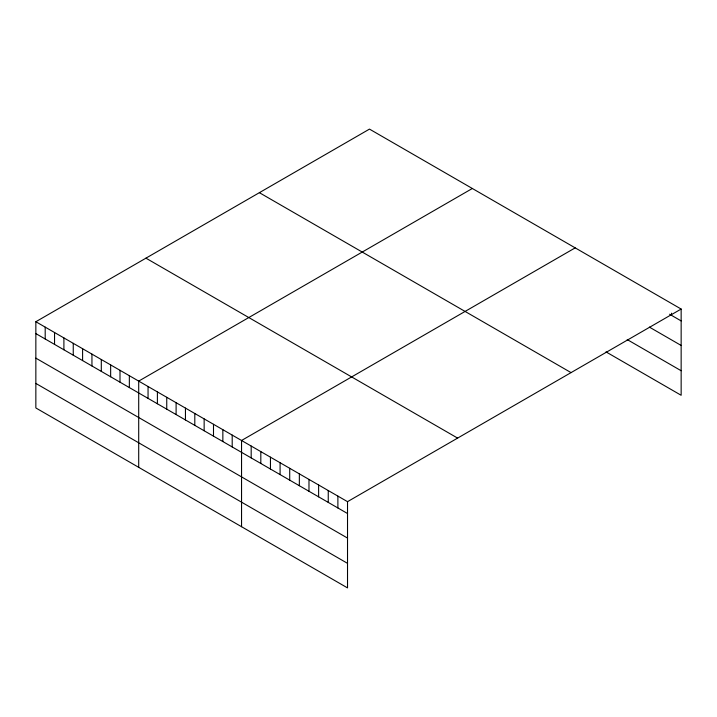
<?xml version="1.0" encoding="UTF-8"?>
<svg xmlns="http://www.w3.org/2000/svg" width="717" height="717" viewBox="0 0 717 717"><rect width="100%" height="100%" fill="white"/><g stroke="black" fill="none" stroke-linecap="round" stroke-linejoin="round"><path stroke-width="1.08" d="M35.85 321.727L347.521 501.667L347.521 587.895L35.85 407.955L35.85 321.727L369.479 129.105L681.15 309.045L681.15 395.273L606.008 351.886M472.333 188.49L138.704 381.112L138.704 467.332M575.186 247.867L241.548 440.489L241.548 526.708M347.521 501.667L681.15 309.045M669.588 314.234L681.15 320.911M649.36 327.095L681.15 345.451M627.205 339.58L681.15 370.734M259.384 192.676L571.055 372.616M145.945 258.165L457.616 438.105M35.85 333.593L347.521 513.524M35.85 358.133L347.521 538.073M35.85 383.416L347.521 563.347M671.515 313.186L671.515 315.346M337.886 496.11L337.886 507.968M328.252 490.545L328.252 502.402M318.617 484.988L318.617 496.845M308.982 479.422L308.982 491.279M299.348 473.865L299.348 485.723M289.713 468.3L289.713 480.157M280.087 462.734L280.087 474.6M270.452 457.177L270.452 469.035M260.818 451.611L260.818 463.469M251.183 446.055L251.183 457.912M232.2 435.094L232.2 446.951M222.853 429.698L222.853 441.555M213.496 424.294L213.496 436.151M204.148 418.898L204.148 430.756M194.8 413.503L194.8 425.36M185.452 408.098L185.452 419.956M176.104 402.703L176.104 414.56M166.747 397.308L166.747 409.165M157.399 391.903L157.399 403.77M148.052 386.508L148.052 398.365M129.347 375.708L129.347 387.574M119.999 370.313L119.999 382.17M110.651 364.917L110.651 376.775M101.303 359.522L101.303 371.379M91.946 354.117L91.946 365.975M82.598 348.722L82.598 360.579M73.251 343.326L73.251 355.184M63.903 337.922L63.903 349.779M54.546 332.527L54.546 344.384M45.198 327.131L45.198 338.989"/></g></svg>
